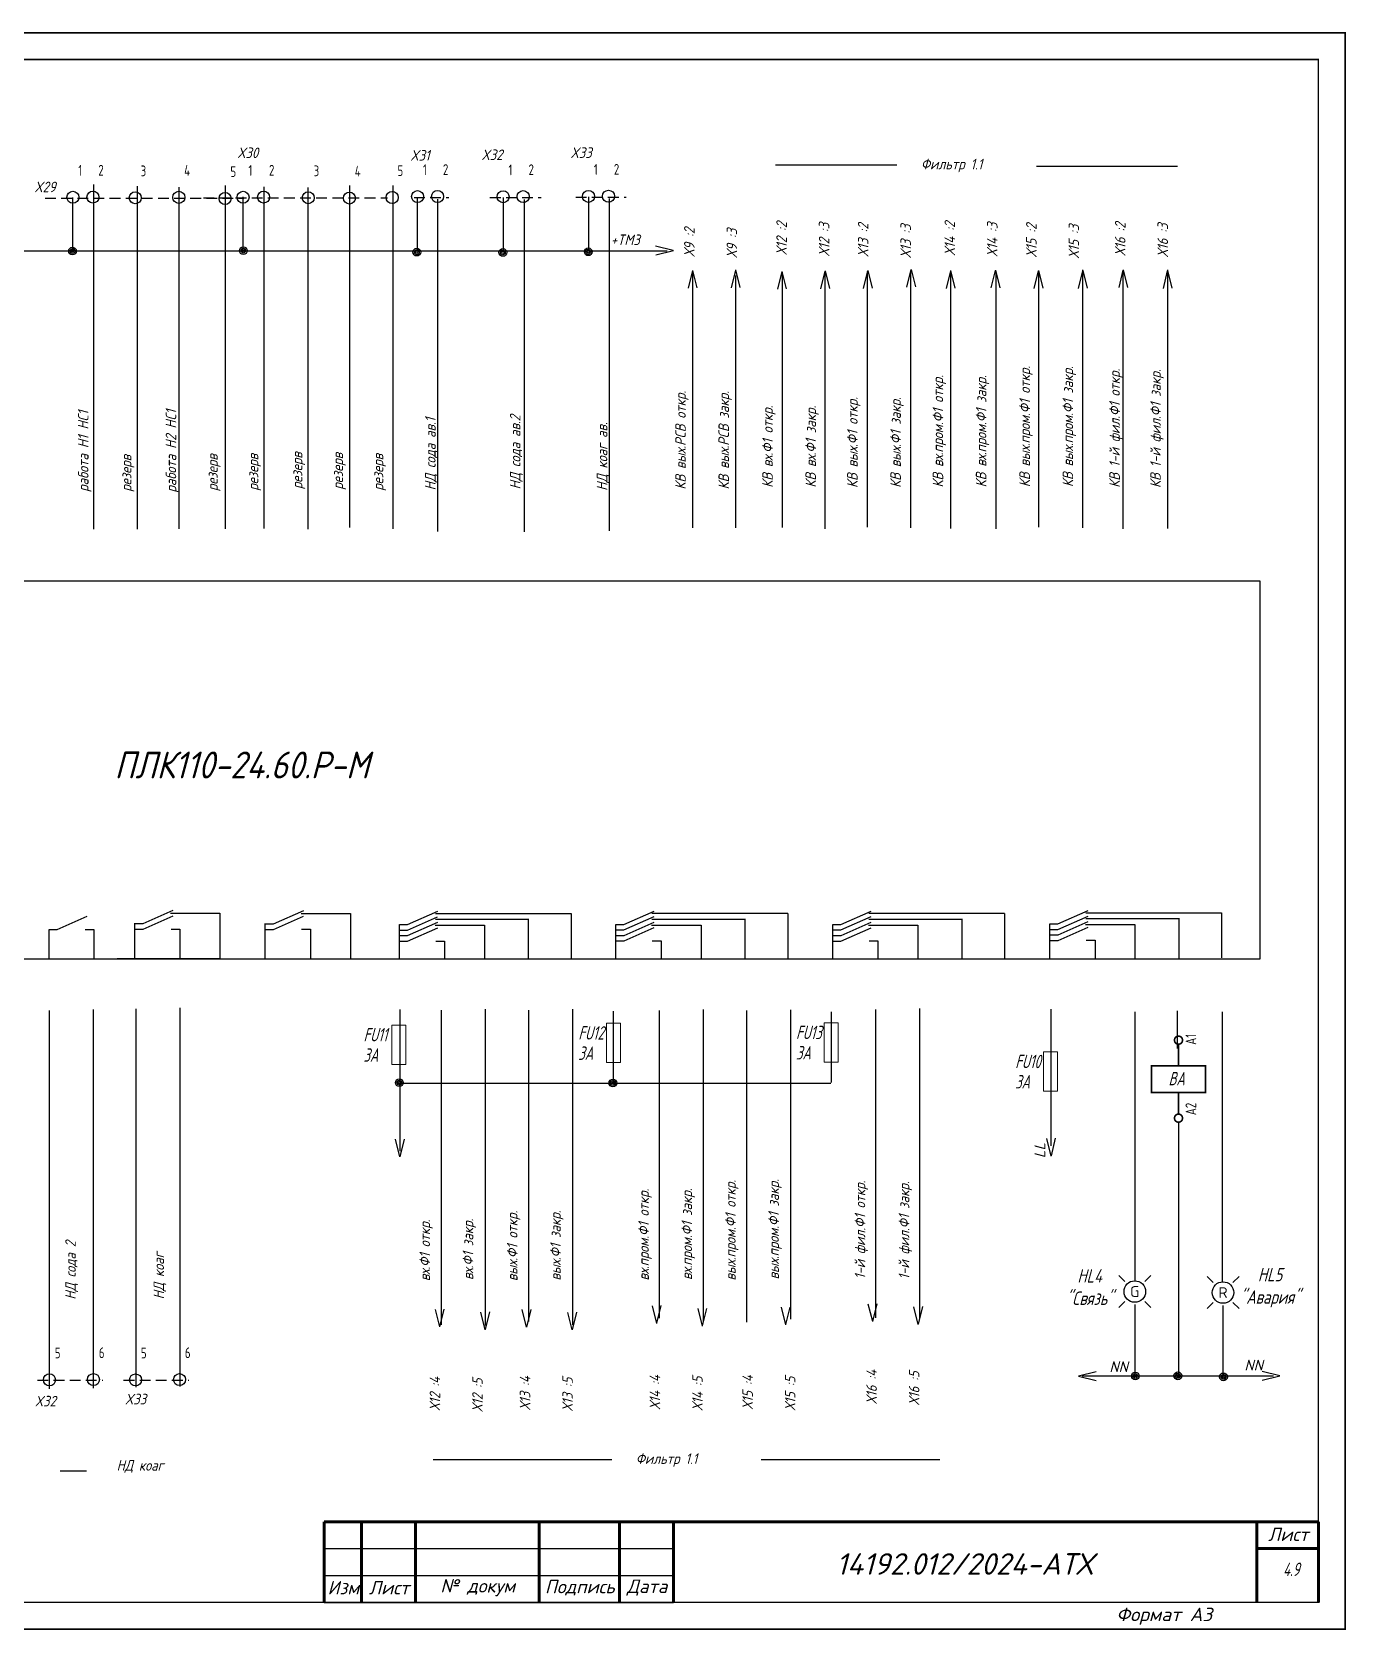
# Model space of a CAD drawing. Header units: millimetres. Extents: x 1463 to 10524, y 7125 to 13164.
# Drawn here: x 6699.4 to 6943.9, y 9980.5 to 10277.8 of the extents above; entities that cross this region are included whole.
import ezdxf
from ezdxf.enums import TextEntityAlignment as Align

# ---------------------------------------------------------------- set-up
doc = ezdxf.new("R2010")
doc.units = ezdxf.units.MM
doc.header["$LTSCALE"] = 4
doc.linetypes.add('DASHED', pattern=[0.75, 0.5, -0.25])
doc.linetypes.add('SolidLine', pattern=[0])
for name, color, linetype in [("Contact's", 104, 'Continuous'), ('G', 5, 'Continuous'), ('LOC', 8, 'Continuous'), ('MISC', 2, 'Continuous'), ('RED_2.5mm^2', 1, 'Continuous'), ('SYMS', 7, 'Continuous'), ('Вспомогательная', 1, 'Continuous'), ('Текст', 2, 'Continuous')]:
    doc.layers.add(name, color=color, linetype=linetype)
for name, color, linetype, lineweight in [('SHTAMP', 7, 'SolidLine', 25), ('Основеая', 5, 'Continuous', 60), ('СХЕМА', 7, 'Continuous', 25)]:
    doc.layers.add(name, color=color, linetype=linetype, lineweight=lineweight)
doc.styles.add('ISOCPEUR', font='isocpeui.ttf')
doc.styles.add('ISOCPEUR25.10.00', font='isocpeur.ttf', dxfattribs={"height": 2.5})
doc.styles.add('Simplex00.10.00', font='simplex.shx')
doc.styles.add('Simplex25.085.00', font='simplex.shx', dxfattribs={"width": 0.85, "oblique": 15, "height": 2.5})
doc.styles.add('Simplex25.085.15', font='GOST_A.TTF', dxfattribs={"width": 0.85, "oblique": 15, "height": 2.5})
doc.styles.add('Tah25.10.00', font='tahoma.ttf', dxfattribs={"height": 2.5})
doc.styles.add('WD', font='romans.shx')
doc.styles.add('ГОСТ', font='isocpeur.ttf', dxfattribs={"oblique": 15})
doc.styles.add('Стиль мой-1', font='GOST_A.TTF', dxfattribs={"width": 0.85, "oblique": 15, "height": 2.5})

# ---------------------------------------------------------------- blocks, each defined once
blk = doc.blocks.new('Формат А3')
at = {"color": 0, "linetype": 'Continuous', "const_width": 0.3}
for points in [[(-420, 297), (0, 297), (0, 0), (-420, 0)], [(-400, 5), (-400, 292), (-5, 292), (-5, 5)]]:
    blk.add_lwpolyline(points, close=True, dxfattribs=at)
at = {"color": 0, "linetype": 'Continuous', "style": 'Simplex00.10.00', "oblique": 15}
blk.add_text('Формат А3', height=2.5, dxfattribs=at).set_placement((-33.67, 2.75), align=Align.MIDDLE_CENTER)
blk = doc.blocks.new('A$C73A268AF')
at = {"layer": 'Вспомогательная', "color": 7}
for p, q in [((230.15, 15.15), (295.15, 15.15)), ((230.15, 10.15), (295.15, 10.15)), ((230.15, 5.15), (295.15, 5.15))]:
    blk.add_line(p, q, dxfattribs=at)
at = {"layer": 'Основеая', "color": 7}
for p, q in [((230.15, 20.15), (230.15, 5.15)), ((415.15, 20.15), (230.15, 20.15)), ((237.15, 20.15), (237.15, 5.15)), ((247.15, 20.15), (247.15, 5.15)), ((270.15, 20.15), (270.15, 5.15)), ((285.15, 20.15), (285.15, 5.15)), ((295.15, 20.15), (295.15, 5.15)), ((403.72, 20.15), (403.72, 5.15)), ((415.15, 20.15), (415.15, 5.15)), ((403.72, 15.15), (415.15, 15.15))]:
    blk.add_line(p, q, dxfattribs=at)
blk.add_blockref('Формат А3', (420.15, 0.15))
at = {"layer": 'Текст', "color": 7, "char_height": 2.5, "style": 'ГОСТ'}
for s, insert, width, attachment_point in [('{\\fISOCPEUR|b0|i0|c204|p34;Лист}', (413.32, 17.81), 11.4585, 6), ('{\\fISOCPEUR|b0|i0|c204|p34;Изм}', (233.75, 7.88), 7, 5), ('{\\fISOCPEUR|b0|i0|c204|p34;Лист}', (242.25, 7.88), 10, 5), ('{\\fISOCPEUR|b0|i0|c204|p34;№ докум}', (258.75, 7.88), 23, 5), ('{\\fISOCPEUR|b0|i0|c204|p34;Подпись}', (277.75, 7.88), 15, 5), ('{\\fISOCPEUR|b0|i0|c204|p34;Дата}', (290.25, 7.88), 10, 5)]:
    blk.add_mtext(s, dxfattribs=dict(at, insert=insert, width=width, attachment_point=attachment_point))
blk = doc.blocks.new('WDDOT')
for radius in [0.72, 0.449, 0.223]:
    blk.add_circle((0, 0), radius)
blk = doc.blocks.new('VT0W02')
blk.add_circle((0, 0), 0.0699)
at = {"style": 'WD'}
for tag, p, width in [('INST', (0.062, 0.42), 0.7), ('LOC', (0.062, 0.25), 0.7), ('DESC1', (0.053, -0.385), 0.8)]:
    blk.add_attdef(tag, p, '', height=0.125, dxfattribs=dict(at, width=width))
at = {"linetype": 'Continuous', "style": 'WD'}
for tag, p, height, width, flags in [('WIRENO', (0.062, 0.094), 0.125, 0.8, 8), ('TAGSTRIP', (0.053, -0.229), 0.125, 0.9, 8), ('CAT', (0.213, -0.406), 0.109, 0.8, 1), ('DESC2', (0.053, -0.541), 0.125, 0.8, 8), ('DESC3', (0.053, -0.698), 0.125, 0.8, 8)]:
    blk.add_attdef(tag, p, '', height=height, dxfattribs=dict(at, width=width, flags=flags))
at = {"style": 'WD', "flags": 1}
for tag, p, height in [('X4TERM01', (-0.07, 0), 0.0125), ('X4TERMDESC01', (-0.055, -0.023), 0.025), ('X2TERMDESC01', (-0.006, 0.029), 0.025), ('STRIPSEQ', (0, 0), 0.00125), ('X2TERM01', (0, 0.07), 0.0125), ('X1TERMDESC01', (0.039, -0.003), 0.025), ('X1TERM01', (0.07, 0), 0.0125), ('LINKTERM', (0, -0.002), 0.00125), ('X8TERM01', (0, -0.07), 0.0125), ('X8TERMDESC01', (0, -0.054), 0.025)]:
    blk.add_attdef(tag, p, '', height=height, dxfattribs=at)
at = {"linetype": 'Continuous', "style": 'WD', "width": 0.8, "flags": 1}
blk.add_attdef('MFG', text='', height=0.109, dxfattribs=at).set_placement((0.088, -0.406), align=Align.RIGHT)
at = {"style": 'WD', "width": 0.7, "flags": 1}
blk.add_attdef('ASSYCODE', (0.062, -0.281), '', height=0.01, dxfattribs=at)
blk = doc.blocks.new('HLT1R')
for p, q in [((-0.115, 0.115), (-0.186, 0.186)), ((0.115, 0.115), (0.186, 0.186)), ((-0.115, -0.115), (-0.186, -0.186)), ((0.115, -0.115), (0.186, -0.186))]:
    blk.add_line(p, q)
blk.add_circle((0, 0), 0.125)
at = {"style": 'WD', "width": 0.7}
for tag, p in [('INST', (0.006, 0.528)), ('LOC', (0.006, 0.359))]:
    blk.add_attdef(tag, text='', height=0.125, dxfattribs=at).set_placement(p, align=Align.CENTER)
at = {"style": 'WD'}
blk.add_attdef('TAG1', text='', height=0.125, dxfattribs=at).set_placement((0, 0.202), align=Align.CENTER)
blk.add_attdef('COLOR', text='', height=0.125, dxfattribs=at).set_placement((0, 0), align=Align.MIDDLE)
at = {"style": 'WD', "flags": 1}
for tag, p in [('X4TERM01', (-0.125, 0)), ('X1TERM02', (0.125, 0))]:
    blk.add_attdef(tag, p, '', height=0.0125, dxfattribs=at)
at = {"linetype": 'Continuous', "style": 'WD', "flags": 9}
blk.add_attdef('ASSYCODE', text='', height=0.01, dxfattribs=at).set_placement((-0.003, 0.098), align=Align.CENTER)
at = {"style": 'WD', "flags": 9}
blk.add_attdef('FAMILY', text='', height=0.01, dxfattribs=at).set_placement((-0.005, 0.161), align=Align.CENTER)
at = {"linetype": 'Continuous', "style": 'WD', "flags": 1}
for tag, p in [('MFG', (0, 0.121)), ('CAT', (0, 0.14))]:
    blk.add_attdef(tag, text='', height=0.01, dxfattribs=at).set_placement(p, align=Align.MIDDLE)
at = {"style": 'WD'}
for tag, p, width in [('DESC1', (1.125, 0), 0.9), ('WDTAGALT', (1.125, -0.312), 0.7)]:
    blk.add_attdef(tag, p, '', height=0.125, dxfattribs=dict(at, width=width))
at = {"linetype": 'Continuous', "style": 'WD', "flags": 8}
blk.add_attdef('TERM01', text='', height=0.125, dxfattribs=at).set_placement((-0.175, -0.031), align=Align.TOP_RIGHT)
blk.add_attdef('TERM02', text='', height=0.125, dxfattribs=at).set_placement((0.175, -0.031), align=Align.TOP_LEFT)
at = {"style": 'WD', "width": 0.9}
blk.add_attdef('DESC2', text='', height=0.125, dxfattribs=at).set_placement((1.125, -0.031), align=Align.TOP_LEFT)
blk = doc.blocks.new('Coil')
at = {"color": 0, "linetype": 'Continuous', "lineweight": -2, "const_width": 0.3}
blk.add_lwpolyline([(5.5, -5), (10.5, -5), (10.5, 5), (5.5, 5)], close=True, dxfattribs=at)
for points in [[(0.75, -0.75, -1), (0.75, 0.75, -1)], [(15.25, -0.75, -1), (15.25, 0.75, -1)]]:
    blk.add_lwpolyline(points, format="xyb", close=True, dxfattribs=at)
for points in [[(5.5, 0), (1.5, 0)], [(10.5, 0), (14.5, 0)]]:
    blk.add_lwpolyline(points, dxfattribs=at)
at = {"color": 0, "linetype": 'Continuous', "lineweight": -2, "style": 'Simplex25.085.00', "oblique": 10, "width": 0.8, "flags": 4}
blk.add_attdef('ЭЛЕМЕНТ', text='', height=2.5, dxfattribs=at).set_placement((8, 7.5), align=Align.MIDDLE)
at = {"color": 0, "linetype": 'Continuous', "lineweight": 9, "style": 'ISOCPEUR25.10.00', "oblique": 10, "width": 0.85, "flags": 5}
blk.add_attdef('ТИП', text='', height=2.5, dxfattribs=at).set_placement((8, 7.5), align=Align.MIDDLE)
at = {"color": 0, "linetype": 'Continuous', "lineweight": 9, "style": 'Tah25.10.00', "width": 0.8, "flags": 8}
blk.add_attdef('ОБМОТКА', text='', height=2.5, dxfattribs=at).set_placement((8, 0), align=Align.MIDDLE)
at = {"layer": "Contact's", "linetype": 'Continuous', "lineweight": 9, "style": 'Simplex00.10.00', "width": 0.7, "flags": 8}
for tag, p in [('#(A1/L)', (0.75, -2.3)), ('#(A2/N)', (15.25, -2.3))]:
    blk.add_attdef(tag, text='', height=2, dxfattribs=at).set_placement(p, align=Align.MIDDLE)

msp = doc.modelspace()

# ---------------------------------------------------------------- linework, layer by layer
at = {"color": 7, "ltscale": 0.2}
for p, q in [((6860.3, 10253.04), (6837.7, 10253.04)), ((6886.26, 10252.86), (6912.53, 10252.86)), ((6720.04, 10111.97), (6725.65, 10114.45)), ((6744.31, 10111.92), (6749.93, 10114.4)), ((6769.25, 10111.78), (6774.86, 10114.26)), ((6809.51, 10111.82), (6815.12, 10114.3)), ((6849.88, 10111.82), (6855.49, 10114.3)), ((6890.26, 10111.92), (6895.87, 10114.4)), ((6704.03, 10110.85), (6709.64, 10113.33)), ((6718.51, 10105.48), (6718.51, 10112.01)), ((6718.55, 10111.97), (6720.04, 10111.97)), ((6720.03, 10110.93), (6725.65, 10113.41)), ((6725.16, 10113.88), (6734.35, 10113.88)), ((6734.35, 10113.88), (6734.35, 10105.43)), ((6742.78, 10105.43), (6742.78, 10111.96)), ((6742.83, 10111.92), (6744.31, 10111.92)), ((6744.31, 10110.87), (6749.92, 10113.36)), ((6749.43, 10113.83), (6758.62, 10113.83)), ((6758.62, 10113.83), (6758.62, 10105.38)), ((6767.74, 10105.3), (6767.74, 10111.78)), ((6767.76, 10111.78), (6769.25, 10111.78)), ((6769.24, 10110.74), (6774.85, 10113.22)), ((6769.27, 10109.73), (6774.88, 10112.21)), ((6774.39, 10111.64), (6783.58, 10111.64)), ((6774.44, 10112.76), (6791.72, 10112.76)), ((6774.46, 10113.84), (6799.71, 10113.84)), ((6783.58, 10111.64), (6783.58, 10105.41)), ((6791.72, 10112.83), (6791.72, 10105.3)), ((6799.71, 10113.82), (6799.71, 10105.47)), ((6808.01, 10105.34), (6808.01, 10111.82)), ((6808.03, 10111.82), (6809.51, 10111.82)), ((6809.5, 10110.78), (6815.12, 10113.26)), ((6809.53, 10108.73), (6815.14, 10111.21)), ((6809.54, 10109.77), (6815.15, 10112.25)), ((6814.66, 10111.68), (6823.85, 10111.68)), ((6814.7, 10112.8), (6831.99, 10112.8)), ((6814.73, 10113.88), (6839.98, 10113.88)), ((6823.85, 10111.68), (6823.85, 10105.45)), ((6831.99, 10112.87), (6831.99, 10105.34)), ((6839.98, 10113.86), (6839.98, 10105.51)), ((6848.37, 10105.34), (6848.37, 10111.82)), ((6848.39, 10111.82), (6849.88, 10111.82)), ((6849.87, 10110.77), (6855.48, 10113.26)), ((6849.89, 10108.72), (6855.51, 10111.2)), ((6849.9, 10109.77), (6855.51, 10112.25)), ((6855.02, 10111.67), (6864.21, 10111.67)), ((6855.06, 10112.8), (6872.35, 10112.8)), ((6855.09, 10113.87), (6880.34, 10113.87)), ((6864.21, 10111.67), (6864.21, 10105.45)), ((6872.35, 10112.87), (6872.35, 10105.34)), ((6880.34, 10113.86), (6880.34, 10105.51)), ((6888.75, 10105.44), (6888.75, 10111.92)), ((6888.77, 10111.92), (6890.26, 10111.92)), ((6890.25, 10110.88), (6895.86, 10113.36)), ((6890.28, 10109.87), (6895.9, 10112.35)), ((6890.28, 10108.82), (6895.89, 10111.3)), ((6895.4, 10111.78), (6904.59, 10111.78)), ((6895.45, 10112.9), (6912.73, 10112.9)), ((6895.47, 10113.98), (6920.72, 10113.98)), ((6904.59, 10111.78), (6904.59, 10105.55)), ((6912.73, 10112.97), (6912.73, 10105.44)), ((6920.72, 10113.96), (6920.72, 10105.61)), ((6702.54, 10105.41), (6702.54, 10110.85)), ((6702.54, 10110.85), (6704.03, 10110.85)), ((6709.26, 10110.88), (6710.91, 10110.88)), ((6710.91, 10110.88), (6710.91, 10105.43)), ((6718.55, 10110.93), (6720.03, 10110.93)), ((6725.26, 10110.95), (6726.91, 10110.95)), ((6726.91, 10110.95), (6726.91, 10105.51)), ((6742.82, 10110.87), (6744.31, 10110.87)), ((6749.53, 10110.9), (6751.19, 10110.9)), ((6751.19, 10110.9), (6751.19, 10105.46)), ((6767.75, 10110.74), (6769.24, 10110.74)), ((6767.78, 10108.69), (6769.26, 10108.69)), ((6767.79, 10109.73), (6769.27, 10109.73)), ((6769.26, 10108.69), (6774.88, 10111.17)), ((6774.49, 10108.71), (6776.14, 10108.71)), ((6776.14, 10108.71), (6776.14, 10105.36)), ((6808.02, 10110.78), (6809.5, 10110.78)), ((6808.04, 10108.73), (6809.53, 10108.73)), ((6808.05, 10109.77), (6809.54, 10109.77)), ((6814.76, 10108.75), (6816.41, 10108.75)), ((6816.41, 10108.75), (6816.41, 10105.4)), ((6848.38, 10110.77), (6849.87, 10110.77)), ((6848.41, 10109.77), (6849.9, 10109.77)), ((6848.41, 10108.72), (6849.89, 10108.72)), ((6855.12, 10108.75), (6856.77, 10108.75)), ((6856.77, 10108.75), (6856.77, 10105.39)), ((6888.77, 10110.88), (6890.25, 10110.88)), ((6888.79, 10108.82), (6890.28, 10108.82)), ((6888.8, 10109.87), (6890.28, 10109.87)), ((6895.51, 10108.85), (6897.16, 10108.85)), ((6897.16, 10108.85), (6897.16, 10105.5)), ((6734.35, 10105.43), (6715.23, 10105.43)), ((6704.59, 10010.13), (6709.54, 10010.13)), ((6807.24, 10012.19), (6773.99, 10012.19)), ((6868.28, 10012.2), (6835.03, 10012.2))]:
    msp.add_line(p, q, dxfattribs=at)
at = {"color": 1, "ltscale": 0.2}
for p, q in [((6710.81, 10249.45), (6710.81, 10185.34)), ((6726.7, 10248.99), (6726.7, 10185.42)), ((6750.7, 10248.9), (6750.7, 10185.36)), ((6766.5, 10249.25), (6766.5, 10185.42))]:
    msp.add_line(p, q, dxfattribs=at)
at = {"linetype": 'DASHED'}
for p, q in [((6701.82, 10246.94), (6738.81, 10246.94)), ((6731.26, 10246.99), (6765.54, 10246.99)), ((6770.45, 10247.06), (6776.93, 10247.06)), ((6784.58, 10247.04), (6794.1, 10247.04)), ((6800.53, 10247.11), (6809.94, 10247.11)), ((6700.4, 10027.03), (6712.54, 10027.03)), ((6716.42, 10027.02), (6728.56, 10027.02))]:
    msp.add_line(p, q, dxfattribs=at)
at = {"color": 7, "ltscale": 0.2}
msp.add_lwpolyline([(6568.55, 10105.41), (6927.89, 10105.41), (6927.89, 10175.64), (6568.55, 10175.64)], close=True, dxfattribs=at)
at = {"layer": 'G', "color": 0, "ltscale": 0.2}
for points in [[(6912.45, 10095.75), (6912.45, 10088.73)], [(6912.68, 10075.02), (6912.68, 10027.51)]]:
    msp.add_lwpolyline(points, dxfattribs=at)
at = {"layer": 'RED_2.5mm^2', "linetype": 'Continuous', "ltscale": 0.2}
for p, q in [((6718.94, 10249.14), (6718.94, 10185.35)), ((6735.32, 10249.3), (6735.32, 10185.41)), ((6742.53, 10249.05), (6742.53, 10185.49)), ((6758.53, 10185.64), (6758.53, 10249.26)), ((6706.96, 10237.08), (6706.96, 10247.06)), ((6738.69, 10237.41), (6738.69, 10247.14)), ((6771.11, 10237.14), (6771.11, 10247.12)), ((6774.91, 10184.89), (6774.91, 10246.71)), ((6787.11, 10237.08), (6787.11, 10247.06)), ((6791.01, 10184.84), (6791.01, 10246.66)), ((6803, 10237.2), (6803, 10247.18)), ((6806.8, 10185.01), (6806.8, 10246.83)), ((6549.93, 10237.11), (6817.57, 10237.11)), ((6838.99, 10185.63), (6838.99, 10233.16)), ((6846.98, 10185.41), (6846.98, 10233.3)), ((6854.84, 10185.71), (6854.84, 10233.3)), ((6862.9, 10185.61), (6862.9, 10233.43)), ((6870.36, 10185.44), (6870.36, 10233.16)), ((6878.76, 10185.41), (6878.76, 10233.16)), ((6886.73, 10185.72), (6886.73, 10233.3)), ((6894.86, 10185.61), (6894.86, 10233.57)), ((6902.41, 10185.42), (6902.41, 10233.3)), ((6910.69, 10185.44), (6910.69, 10233.57)), ((6822.31, 10185.59), (6822.31, 10232.85)), ((6830.32, 10185.56), (6830.32, 10232.53)), ((6702.63, 10025.39), (6702.63, 10095.82)), ((6710.81, 10025.56), (6710.81, 10095.99)), ((6718.77, 10025.7), (6718.77, 10096.12)), ((6726.95, 10025.87), (6726.95, 10096.29)), ((6767.85, 10069.65), (6767.85, 10095.95)), ((6775.55, 10037.3), (6775.55, 10095.88)), ((6783.74, 10037.17), (6783.74, 10096.05)), ((6791.81, 10037.95), (6791.81, 10095.85)), ((6799.99, 10037.3), (6799.99, 10096.02)), ((6807.56, 10082.35), (6807.56, 10095.65)), ((6816.15, 10038.54), (6816.15, 10095.8)), ((6824.33, 10037.96), (6824.33, 10095.97)), ((6832.4, 10037.81), (6832.4, 10095.77)), ((6840.58, 10038.39), (6840.58, 10095.94)), ((6848.15, 10082.37), (6848.15, 10095.57)), ((6856.39, 10038.6), (6856.39, 10095.97)), ((6864.57, 10038.45), (6864.57, 10096.14)), ((6888.97, 10070.64), (6888.97, 10096.01)), ((6904.64, 10045.35), (6904.64, 10095.56)), ((6920.89, 10045.35), (6920.89, 10095.52)), ((6767.73, 10082.25), (6848.02, 10082.25)), ((6904.62, 10027.71), (6904.62, 10041.11)), ((6921.02, 10027.53), (6921.02, 10040.92)), ((6894.75, 10027.83), (6930.39, 10027.83))]:
    msp.add_line(p, q, dxfattribs=at)
at = {"layer": 'SYMS', "linetype": 'Continuous', "ltscale": 0.2}
for p, q in [((6818.67, 10237.17), (6815.4, 10237.97)), ((6818.7, 10237.14), (6815.43, 10236.33)), ((6822.26, 10233.44), (6821.46, 10230.17)), ((6822.29, 10233.48), (6823.1, 10230.21)), ((6830.24, 10233.52), (6829.44, 10230.26)), ((6830.28, 10233.56), (6831.09, 10230.29)), ((6838.87, 10233.26), (6838.07, 10229.99)), ((6838.9, 10233.3), (6839.72, 10230.03)), ((6846.9, 10233.34), (6846.1, 10230.07)), ((6846.93, 10233.37), (6847.74, 10230.1)), ((6854.85, 10233.41), (6854.05, 10230.14)), ((6854.89, 10233.45), (6855.7, 10230.17)), ((6862.88, 10233.63), (6862.08, 10230.36)), ((6862.92, 10233.66), (6863.73, 10230.39)), ((6870.25, 10233.41), (6869.45, 10230.14)), ((6870.29, 10233.45), (6871.1, 10230.17)), ((6878.57, 10233.48), (6877.77, 10230.21)), ((6878.61, 10233.52), (6879.42, 10230.25)), ((6886.6, 10233.41), (6885.8, 10230.14)), ((6886.63, 10233.45), (6887.45, 10230.17)), ((6894.85, 10233.41), (6894.05, 10230.14)), ((6894.88, 10233.45), (6895.69, 10230.17)), ((6902.36, 10233.55), (6901.57, 10230.29)), ((6902.4, 10233.59), (6903.21, 10230.32)), ((6910.61, 10233.41), (6909.81, 10230.14)), ((6910.65, 10233.45), (6911.46, 10230.17)), ((6767.84, 10068.56), (6767.03, 10071.83)), ((6767.88, 10068.6), (6768.68, 10071.87)), ((6888.99, 10068.71), (6888.18, 10071.98)), ((6889.03, 10068.75), (6889.82, 10072.02)), ((6775.24, 10036.92), (6774.43, 10040.19)), ((6775.27, 10036.96), (6776.07, 10040.23)), ((6791.41, 10036.87), (6790.6, 10040.14)), ((6791.45, 10036.9), (6792.25, 10040.17)), ((6815.63, 10037.58), (6814.81, 10040.86)), ((6815.66, 10037.62), (6816.46, 10040.89)), ((6824.1, 10037.07), (6823.29, 10040.35)), ((6824.14, 10037.11), (6824.94, 10040.38)), ((6839.61, 10037.32), (6838.8, 10040.6)), ((6839.64, 10037.36), (6840.44, 10040.63)), ((6855.79, 10037.91), (6854.98, 10041.18)), ((6855.83, 10037.94), (6856.63, 10041.21)), ((6864.27, 10037.4), (6863.46, 10040.67)), ((6864.3, 10037.43), (6865.1, 10040.7)), ((6783.71, 10036.41), (6782.9, 10039.68)), ((6783.75, 10036.45), (6784.55, 10039.72)), ((6799.89, 10036.36), (6799.08, 10039.63)), ((6799.92, 10036.39), (6800.72, 10039.66)), ((6894.07, 10027.8), (6897.34, 10028.61)), ((6931.52, 10027.81), (6928.25, 10028.61)), ((6894.11, 10027.77), (6897.38, 10026.97)), ((6931.55, 10027.77), (6928.28, 10026.96))]:
    msp.add_line(p, q, dxfattribs=at)
at = {"layer": 'СХЕМА', "color": 7, "linetype": 'Continuous', "lineweight": 20, "ltscale": 30}
for points in [[(6806.29, 10093.43), (6808.87, 10093.43), (6808.87, 10086.11), (6806.29, 10086.11)], [(6846.79, 10093.52), (6849.37, 10093.52), (6849.37, 10086.2), (6846.79, 10086.2)], [(6766.32, 10093.09), (6768.9, 10093.09), (6768.9, 10085.77), (6766.32, 10085.77)], [(6887.57, 10088.12), (6890.15, 10088.12), (6890.15, 10080.79), (6887.57, 10080.79)]]:
    msp.add_lwpolyline(points, close=True, dxfattribs=at)

# ---------------------------------------------------------------- block references
at = {"ltscale": 1.2}
msp.add_blockref('A$C73A268AF', (6523.56, 9980.54), dxfattribs=at)
at = {"layer": 'SYMS', "linetype": 'Continuous', "ltscale": 0.2}
ref = msp.add_blockref('VT0W02', (6706.98, 10247.08), dxfattribs=dict(at, xscale=16, yscale=16, zscale=16))
ref.add_attrib('LOC', '1', (6707.98, 10251.08), dxfattribs={"layer": 'LOC', "height": 2, "style": 'WD', "width": 0.7})
ref = msp.add_blockref('VT0W02', (6710.71, 10247.11), dxfattribs=dict(at, xscale=16, yscale=16, zscale=16))
ref.add_attrib('LOC', '2', (6711.71, 10251.11), dxfattribs={"layer": 'LOC', "height": 2, "style": 'WD', "width": 0.7})
ref = msp.add_blockref('VT0W02', (6718.59, 10246.99), dxfattribs=dict(at, xscale=16, yscale=16, zscale=16))
ref.add_attrib('LOC', '3', (6719.59, 10250.99), dxfattribs={"layer": 'LOC', "height": 2, "style": 'WD', "width": 0.7})
ref = msp.add_blockref('VT0W02', (6726.69, 10247.07), dxfattribs=dict(at, xscale=16, yscale=16, zscale=16))
ref.add_attrib('LOC', '4', (6727.69, 10251.07), dxfattribs={"layer": 'LOC', "height": 2, "style": 'WD', "width": 0.7})
ref = msp.add_blockref('VT0W02', (6735.29, 10246.85), dxfattribs=dict(at, xscale=16, yscale=16, zscale=16))
ref.add_attrib('LOC', '5', (6736.29, 10250.85), dxfattribs={"layer": 'LOC', "height": 2, "style": 'WD', "width": 0.7})
ref = msp.add_blockref('VT0W02', (6738.64, 10247.08), dxfattribs=dict(at, xscale=16, yscale=16, zscale=16))
ref.add_attrib('LOC', '1', (6739.64, 10251.08), dxfattribs={"layer": 'LOC', "height": 2, "style": 'WD', "width": 0.7})
ref = msp.add_blockref('VT0W02', (6742.47, 10247.11), dxfattribs=dict(at, xscale=16, yscale=16, zscale=16))
ref.add_attrib('LOC', '2', (6743.47, 10251.11), dxfattribs={"layer": 'LOC', "height": 2, "style": 'WD', "width": 0.7})
ref = msp.add_blockref('VT0W02', (6750.78, 10247), dxfattribs=dict(at, xscale=16, yscale=16, zscale=16))
ref.add_attrib('LOC', '3', (6751.78, 10251), dxfattribs={"layer": 'LOC', "height": 2, "style": 'WD', "width": 0.7})
ref = msp.add_blockref('VT0W02', (6758.43, 10246.94), dxfattribs=dict(at, xscale=16, yscale=16, zscale=16))
ref.add_attrib('LOC', '4', (6759.43, 10250.94), dxfattribs={"layer": 'LOC', "height": 2, "style": 'WD', "width": 0.7})
ref = msp.add_blockref('VT0W02', (6766.38, 10247.04), dxfattribs=dict(at, xscale=16, yscale=16, zscale=16))
ref.add_attrib('LOC', '5', (6767.38, 10251.04), dxfattribs={"layer": 'LOC', "height": 2, "style": 'WD', "width": 0.7})
ref = msp.add_blockref('VT0W02', (6771.11, 10247.2), dxfattribs=dict(at, xscale=16, yscale=16, zscale=16))
ref.add_attrib('LOC', '1', (6772.11, 10251.2), dxfattribs={"layer": 'LOC', "height": 2, "style": 'WD', "width": 0.7})
ref = msp.add_blockref('VT0W02', (6774.83, 10247.23), dxfattribs=dict(at, xscale=16, yscale=16, zscale=16))
ref.add_attrib('LOC', '2', (6775.83, 10251.23), dxfattribs={"layer": 'LOC', "height": 2, "style": 'WD', "width": 0.7})
ref = msp.add_blockref('VT0W02', (6787.03, 10247.18), dxfattribs=dict(at, xscale=16, yscale=16, zscale=16))
ref.add_attrib('LOC', '1', (6788.03, 10251.18), dxfattribs={"layer": 'LOC', "height": 2, "style": 'WD', "width": 0.7})
ref = msp.add_blockref('VT0W02', (6790.76, 10247.21), dxfattribs=dict(at, xscale=16, yscale=16, zscale=16))
ref.add_attrib('LOC', '2', (6791.76, 10251.21), dxfattribs={"layer": 'LOC', "height": 2, "style": 'WD', "width": 0.7})
ref = msp.add_blockref('VT0W02', (6802.91, 10247.25), dxfattribs=dict(at, xscale=16, yscale=16, zscale=16))
ref.add_attrib('LOC', '1', (6803.91, 10251.25), dxfattribs={"layer": 'LOC', "height": 2, "style": 'WD', "width": 0.7})
ref = msp.add_blockref('VT0W02', (6806.64, 10247.28), dxfattribs=dict(at, xscale=16, yscale=16, zscale=16))
ref.add_attrib('LOC', '2', (6807.64, 10251.28), dxfattribs={"layer": 'LOC', "height": 2, "style": 'WD', "width": 0.7})
at = {"layer": 'SYMS', "linetype": 'Continuous', "ltscale": 0.2, "rotation": 90}
for p in [(6706.9, 10237.07), (6738.69, 10237.16), (6770.97, 10236.88), (6786.98, 10236.82), (6802.87, 10236.94), (6767.72, 10082.36), (6807.45, 10082.3)]:
    msp.add_blockref('WDDOT', p, dxfattribs=at)
at = {"layer": 'SYMS', "linetype": 'Continuous', "ltscale": 0.2}
ref = msp.add_blockref('Coil', (6912.69, 10075.02), dxfattribs=dict(at, rotation=90))
ref.add_attrib('#(A1/L)', 'A1', dxfattribs={"layer": "Contact's", "linetype": 'Continuous', "lineweight": 9, "height": 2, "rotation": 90, "style": 'Simplex00.10.00', "width": 0.7, "flags": 8}).set_placement((6914.99, 10090.43), align=Align.MIDDLE)
ref.add_attrib('#(A2/N)', 'A2', dxfattribs={"layer": "Contact's", "linetype": 'Continuous', "lineweight": 9, "height": 2, "rotation": 90, "style": 'Simplex00.10.00', "width": 0.7, "flags": 8}).set_placement((6914.99, 10077.47), align=Align.MIDDLE)
ref = msp.add_blockref('HLT1R', (6904.56, 10043.51), dxfattribs=dict(at, xscale=16, yscale=16, zscale=16))
ref.add_attrib('COLOR', 'G', dxfattribs={"layer": 'MISC', "height": 2, "style": 'WD'}).set_placement((6904.56, 10043.51), align=Align.MIDDLE)
ref = msp.add_blockref('HLT1R', (6920.97, 10043.32), dxfattribs=dict(at, xscale=16, yscale=16, zscale=16))
ref.add_attrib('COLOR', 'R', dxfattribs={"layer": 'MISC', "height": 2, "style": 'WD'}).set_placement((6920.97, 10043.32), align=Align.MIDDLE)
ref = msp.add_blockref('VT0W02', (6702.62, 10027.08), dxfattribs=dict(at, xscale=16, yscale=16, zscale=16))
ref.add_attrib('LOC', '5', (6703.62, 10031.08), dxfattribs={"layer": 'LOC', "height": 2, "style": 'WD', "width": 0.7})
ref = msp.add_blockref('VT0W02', (6710.81, 10027.13), dxfattribs=dict(at, xscale=16, yscale=16, zscale=16))
ref.add_attrib('LOC', '6', (6711.81, 10031.13), dxfattribs={"layer": 'LOC', "height": 2, "style": 'WD', "width": 0.7})
ref = msp.add_blockref('VT0W02', (6718.64, 10027.07), dxfattribs=dict(at, xscale=16, yscale=16, zscale=16))
ref.add_attrib('LOC', '5', (6719.64, 10031.07), dxfattribs={"layer": 'LOC', "height": 2, "style": 'WD', "width": 0.7})
ref = msp.add_blockref('VT0W02', (6726.83, 10027.12), dxfattribs=dict(at, xscale=16, yscale=16, zscale=16))
ref.add_attrib('LOC', '6', (6727.83, 10031.12), dxfattribs={"layer": 'LOC', "height": 2, "style": 'WD', "width": 0.7})
at = {"layer": 'SYMS', "ltscale": 0.2, "rotation": 180}
for p in [(6904.65, 10027.81), (6912.57, 10027.83), (6921.06, 10027.63)]:
    msp.add_blockref('WDDOT', p, dxfattribs=at)

# ---------------------------------------------------------------- texts
at = {"style": 'Simplex25.085.15', "oblique": 15}
for s, height, width, p in [('X30', 1.961, 1.083459, (6737.55, 10254.38)), ('X31', 1.961, 1.083459, (6769.76, 10253.9)), ('X32', 1.961, 1.083459, (6783, 10254.01)), ('X33', 1.961, 1.083459, (6799.57, 10254.4)), ('Фильтр 1.1', 1.961, 1.083459, (6864.77, 10252.28)), ('X29', 1.961, 1.083459, (6699.81, 10248.02)), ('+TM3', 1.961, 1.083459, (6807.08, 10238.19)), ('FU11', 2.5, 0.85, (6761.06, 10090.04)), ('FU12', 2.5, 0.85, (6801.03, 10090.38)), ('FU13', 2.5, 0.85, (6841.53, 10090.46)), ('3А', 2.5, 0.85, (6761.04, 10086.25)), ('3А', 2.5, 0.85, (6801.01, 10086.6)), ('3А', 2.5, 0.85, (6841.51, 10086.68)), ('FU10', 2.5, 0.85, (6882.31, 10085.06)), ('3А', 2.5, 0.85, (6882.29, 10081.28)), ('BA', 2.5, 0.85, (6910.83, 10081.87)), ('X32', 1.961, 1.083459, (6699.9, 10022.14)), ('X33', 1.961, 1.083459, (6716.67, 10022.52)), ('Фильтр 1.1', 1.961, 1.083459, (6811.72, 10011.44)), ('НД коаг', 1.961, 1.083459, (6715.12, 10010.19))]:
    msp.add_text(s, height=height, dxfattribs=dict(at, width=width)).set_placement(p)
at = {"color": 3, "style": 'Simplex25.085.15', "oblique": 15, "width": 1.083459}
for s, p in [('Х12 :2', (6839.82, 10236.35)), ('Х12 :3', (6847.73, 10236.13)), ('Х13 :2', (6855, 10236.02)), ('Х13 :3', (6862.91, 10235.8)), ('Х14 :2', (6871.11, 10236.26)), ('Х14 :3', (6879.02, 10236.04)), ('Х15 :2', (6886.29, 10235.93)), ('Х15 :3', (6894.2, 10235.71)), ('Х16 :2', (6902.83, 10236.17)), ('Х16 :3', (6910.74, 10235.95)), ('Х9 :2', (6822.66, 10236.01)), ('Х9 :3', (6830.57, 10235.8)), ('Х14 :4', (6816.26, 10021.55)), ('Х14 :5', (6824.17, 10021.34)), ('Х15 :4', (6833.51, 10021.58)), ('Х15 :5', (6841.42, 10021.36)), ('Х16 :4', (6856.57, 10022.58)), ('Х16 :5', (6864.48, 10022.36)), ('Х12 :4', (6775.32, 10021.34)), ('Х12 :5', (6783.24, 10021.12)), ('Х13 :4', (6792.09, 10021.45)), ('Х13 :5', (6800, 10021.23))]:
    msp.add_text(s, height=1.961, rotation=90, dxfattribs=at).set_placement(p)
at = {"style": 'Simplex25.085.15', "oblique": 15, "width": 1.083459}
for s, height, p in [('КВ вых.пром.Ф1 откр.', 1.9613, (6885.05, 10193.15)), ('КВ вых.пром.Ф1 закр.', 1.9613, (6893.09, 10193.17)), ('КВ вх.пром.Ф1 откр.', 1.9613, (6868.91, 10193.08)), ('КВ вх.пром.Ф1 закр.', 1.9613, (6876.94, 10193.11)), ('КВ 1-й фил.Ф1 откр.', 1.9613, (6901.78, 10193.03)), ('КВ 1-й фил.Ф1 закр.', 1.9613, (6909.4, 10192.99)), ('КВ вых.РСВ откр.', 1.9613, (6821.02, 10192.69)), ('КВ вых.РСВ закр.', 1.9613, (6829.06, 10192.72)), ('КВ вых.Ф1 откр.', 1.9613, (6852.99, 10192.99)), ('КВ вых.Ф1 закр.', 1.9613, (6861.03, 10193.02)), ('работа Н1 НС1', 1.9613, (6709.89, 10192.28)), ('работа Н2 НС1', 1.9613, (6726.21, 10192.15)), ('НД сода ав.1', 1.9613, (6774.47, 10192.55)), ('НД сода ав.2', 1.9613, (6790.26, 10192.73)), ('КВ вх.Ф1 откр.', 1.9613, (6837.21, 10193.03)), ('КВ вх.Ф1 закр.', 1.9613, (6845.24, 10193.06)), ('НД коаг ав.', 1.9613, (6806.42, 10192.46)), ('резерв', 1.961, (6717.88, 10192.3)), ('резерв', 1.961, (6733.93, 10192.42)), ('резерв', 1.961, (6741.47, 10192.49)), ('резерв', 1.961, (6749.67, 10192.79)), ('резерв', 1.961, (6757.25, 10192.69)), ('резерв', 1.961, (6764.73, 10192.49)), ('вых.пром.Ф1 откр.', 1.9613, (6830.3, 10045.55)), ('вых.пром.Ф1 закр.', 1.9613, (6838.34, 10045.77)), ('1-й фил.Ф1 откр.', 1.9613, (6854.41, 10045.82)), ('1-й фил.Ф1 закр.', 1.9613, (6862.6, 10045.75)), ('вх.пром.Ф1 откр.', 1.9613, (6814.15, 10045.55)), ('вх.пром.Ф1 закр.', 1.9613, (6822.19, 10045.66)), ('вых.Ф1 откр.', 1.9613, (6789.71, 10045.44)), ('вых.Ф1 закр.', 1.9613, (6797.75, 10045.55)), ('вх.Ф1 откр.', 1.9613, (6773.43, 10045.44)), ('вх.Ф1 закр.', 1.9613, (6781.47, 10045.66)), ('НД сода 2', 1.961, (6707.53, 10041.99)), ('НД коаг', 1.961, (6723.94, 10042.06))]:
    msp.add_text(s, height=height, rotation=90, dxfattribs=at).set_placement(p)
at = {"color": 7, "style": 'Simplex25.085.15', "oblique": 15, "width": 1.083459}
msp.add_text('ПЛК110-24.60.Р-М', height=5, dxfattribs=at).set_placement((6714.72, 10138.97))
at = {"color": 7, "lineweight": 25, "insert": (6932.14, 9993.09), "char_height": 2.5, "attachment_point": 1, "style": 'Стиль мой-1'}
msp.add_mtext_dynamic_manual_height_columns('4.9', width=5.3031, gutter_width=12.5, heights=[0], dxfattribs=at)
at = {"layer": 'SHTAMP', "color": 0, "style": 'ISOCPEUR'}
msp.add_text('14192.012/2024-АТХ', height=4, dxfattribs=at).set_placement((6872.86, 9990.83), align=Align.CENTER)
at = {"layer": 'SYMS', "linetype": 'Continuous', "ltscale": 0.2, "style": 'ГОСТ', "oblique": 15}
msp.add_text('LL', height=2, rotation=90, dxfattribs=at).set_placement((6887.89, 10068.32))
for p in [(6899.83, 10028.53), (6924.95, 10028.81)]:
    msp.add_text('NN', height=2, dxfattribs=at).set_placement(p)
at = {"layer": 'SYMS', "linetype": 'Continuous', "char_height": 2.5, "width": 7.0259, "attachment_point": 2}
for s, insert in [('{\\Fsimplex|c0;\\Q15;\\W0.75;\\C0;HL4\\Fsimplex|c204;\\P\\Fsimplex|c0;"\\Fsimplex|c204;Связь\\Fsimplex|c0;"}', (6896.17, 10047.68)), ('{\\Fsimplex|c0;\\Q15;\\W0.75;\\C0;HL5\\Fsimplex|c204;\\P\\Fsimplex|c0;"\\Fsimplex|c204;Авария\\Fsimplex|c0;"}', (6929.73, 10047.9))]:
    msp.add_mtext(s, dxfattribs=dict(at, insert=insert))

doc.saveas('drawing.dxf')
